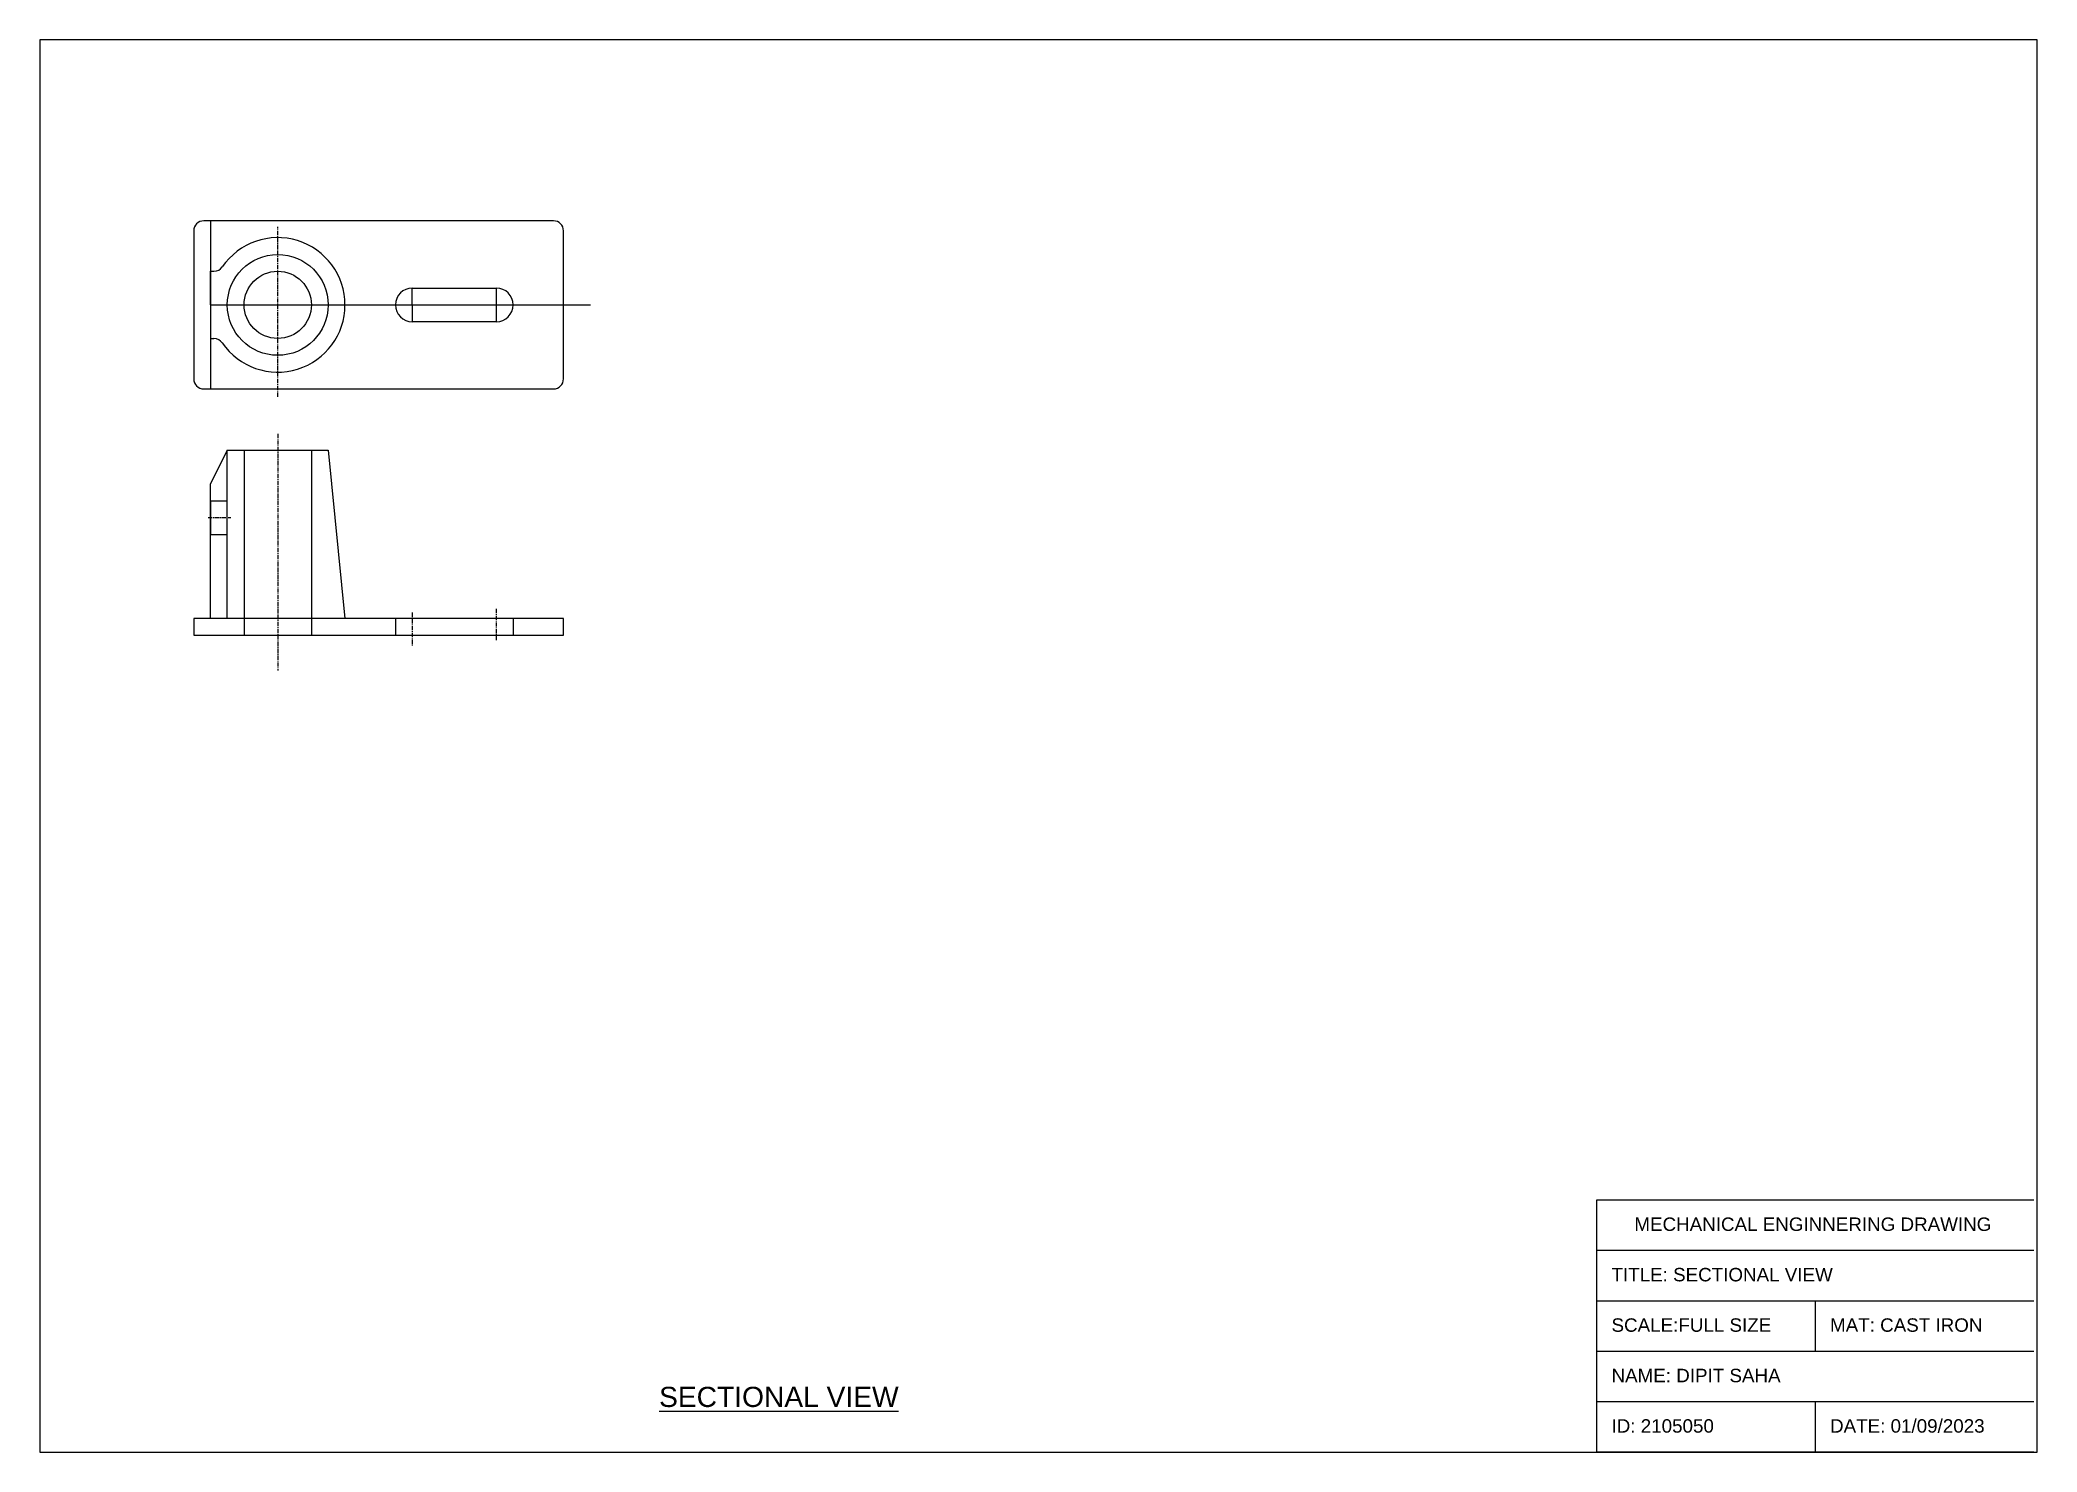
# Model space of a CAD drawing. Header units: inches. Extents: x 0 to 594, y 0 to 420.
import ezdxf

# ---------------------------------------------------------------- set-up
doc = ezdxf.new("R2010")
doc.units = ezdxf.units.IN
doc.header["$MEASUREMENT"] = 0
doc.linetypes.add('CENTER', pattern=[2, 1.25, -0.25, 0.25, -0.25])
doc.styles.get("Standard").update_dxf_attribs({"font": 'arial.ttf'})

msp = doc.modelspace()

# ---------------------------------------------------------------- linework, layer by layer
for p, q in [((45.73, 363.2), (45.73, 319.2)), ((152.73, 366.2), (48.73, 366.2)), ((50.73, 366.2), (50.73, 316.2)), ((155.73, 319.2), (155.73, 363.2)), ((50.73, 341.2), (50.73, 351.2)), ((50.73, 351.2), (51.76, 351.2)), ((110.73, 341.2), (110.73, 346.2)), ((110.73, 346.2), (135.73, 346.2)), ((135.73, 346.2), (135.73, 336.2)), ((50.73, 341.2), (70.73, 341.2)), ((50.73, 341.2), (50.73, 331.2)), ((70.73, 341.2), (110.73, 341.2)), ((110.73, 341.2), (110.73, 336.2)), ((110.73, 341.2), (163.79, 341.2)), ((135.73, 336.2), (110.73, 336.2)), ((50.73, 331.2), (51.76, 331.2)), ((48.73, 316.2), (152.73, 316.2)), ((55.73, 297.95), (50.73, 287.95)), ((55.73, 247.95), (55.73, 297.95)), ((55.73, 297.95), (85.73, 297.95)), ((60.73, 297.95), (60.73, 242.95)), ((80.73, 297.95), (80.73, 242.95)), ((85.73, 297.95), (90.73, 247.95)), ((50.73, 247.95), (50.73, 287.95)), ((50.73, 247.95), (50.73, 282.95)), ((50.73, 282.95), (55.73, 282.95)), ((50.73, 282.95), (50.73, 272.95)), ((50.73, 272.95), (55.73, 272.95)), ((155.73, 247.95), (45.73, 247.95)), ((45.73, 247.95), (45.73, 247.95)), ((45.73, 247.95), (45.73, 242.95)), ((80.73, 247.95), (80.73, 247.95)), ((105.73, 247.95), (105.73, 242.95)), ((140.73, 247.95), (140.73, 242.95)), ((155.73, 242.95), (155.73, 247.95)), ((45.73, 242.95), (155.73, 242.95)), ((463.02, 0), (463.02, 75)), ((463.02, 75), (593.02, 75)), ((463.02, 60), (593.02, 60)), ((463.02, 45), (593.02, 45)), ((463.02, 45), (593.02, 45)), ((463.02, 45), (528.02, 45)), ((528.02, 45), (528.02, 30)), ((463.02, 30), (593.02, 30)), ((463.02, 15), (593.02, 15)), ((463.02, 15), (463.02, 15)), ((463.02, 15), (528.02, 15)), ((528.02, 15), (528.02, 0)), ((593.02, 0), (463.02, 0))]:
    msp.add_line(p, q)
at = {"linetype": 'CENTER'}
for p, q in [((70.73, 313.89), (70.73, 364.41)), ((70.73, 302.88), (70.73, 232.42)), ((50.02, 277.95), (56.77, 277.95)), ((110.73, 249.68), (110.73, 239.76)), ((135.73, 250.76), (135.73, 241.27))]:
    msp.add_line(p, q, dxfattribs=at)
msp.add_lwpolyline([(0, 0), (594, 0), (594, 420), (0, 420)], close=True)
for radius in [15, 10]:
    msp.add_circle((70.73, 341.2), radius)
for centre, radius, start, end in [((48.73, 363.2), 3, 90, 180), ((152.73, 363.2), 3, 0, 90), ((70.73, 341.2), 20, 214.41739, 145.58261), ((51.76, 354.2), 3, 270, 325.58261), ((110.73, 341.2), 5, 90, 270), ((135.73, 341.2), 5, 270, 90), ((51.76, 328.2), 3, 34.41739, 90), ((48.73, 319.2), 3, 180, 270), ((152.73, 319.2), 3, 270, 0)]:
    msp.add_arc(centre, radius, start, end)

# ---------------------------------------------------------------- texts
for s, insert, char_height, width, attachment_point in [('{\\fArial|b0|i0|c0|p34;MECHANICAL ENGINNERING DRAWING}', (527.31, 69.77), 4, 119.7604, 2), ('{\\fArial|b0|i0|c0|p34;TITLE: SECTIONAL VIEW}', (467.43, 54.77), 4, 119.7604, 1), ('{\\fArial|b0|i0|c0|p34;SCALE:FULL SIZE}', (467.43, 39.77), 4, 60.5857, 1), ('{\\fArial|b0|i0|c0|p34;MAT: CAST IRON}', (532.43, 39.77), 4, 60.5857, 1), ('{\\fArial|b0|i0|c0|p34;NAME: DIPIT SAHA}', (467.43, 24.77), 4, 119.7604, 1), ('{\\fArial|b0|i0|c0|p34;\\LSECTIONAL VIEW}', (184.15, 19.41), 6, 112.2532, 1), ('{\\fArial|b0|i0|c0|p34;ID: 2105050}', (467.43, 9.77), 4, 60.5857, 1), ('{\\fArial|b0|i0|c0|p34;DATE: 01/09/2023}', (532.43, 9.77), 4, 60.5857, 1)]:
    msp.add_mtext(s, dxfattribs=dict(insert=insert, char_height=char_height, width=width, attachment_point=attachment_point))

doc.saveas('drawing.dxf')
